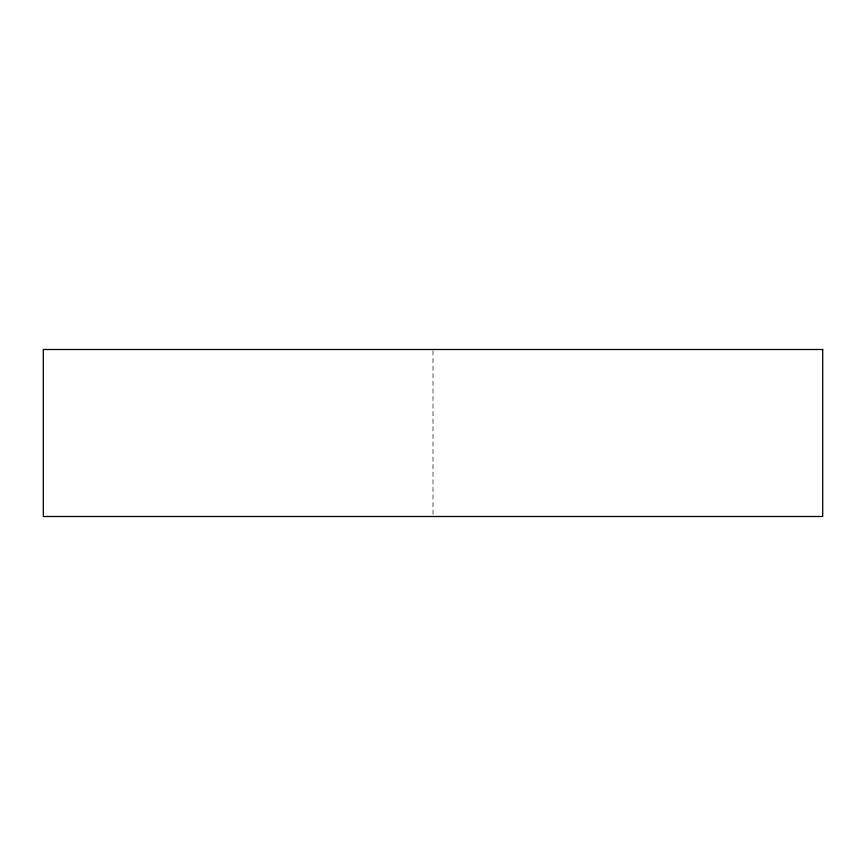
<?xml version="1.0" encoding="UTF-8"?>
<svg xmlns="http://www.w3.org/2000/svg" width="866" height="866" viewBox="0 0 866 866"><rect width="100%" height="100%" fill="white"/><g stroke="black" fill="none" stroke-linecap="round" stroke-linejoin="round"><path stroke-width="0.65" stroke-dasharray="4.33 3.25" d="M433 350.838L433 515.162"/><path stroke-width="1.3" d="M822.7 349.496L43.3 349.496L43.3 516.504L822.7 516.504L822.7 349.496"/></g></svg>
